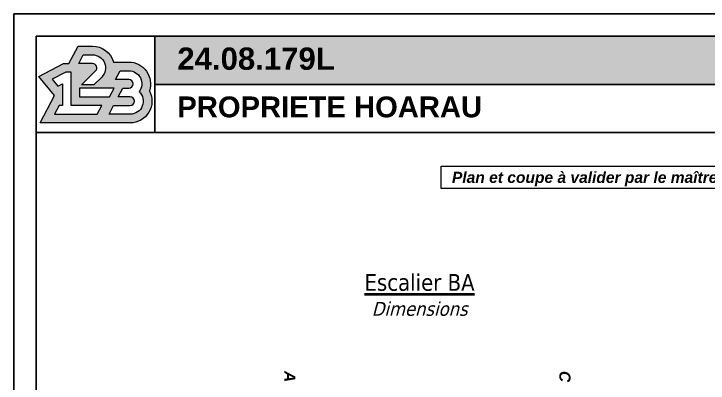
# Model space of a CAD drawing. Header units: millimetres. Extents: x 1206 to 5166, y 1455 to 2049.
# Drawn here: x 1206.3 to 1580.2, y 1850.1 to 2049.1 of the extents above; entities that cross this region are included whole.
import ezdxf

# ---------------------------------------------------------------- set-up
doc = ezdxf.new("R2010")
doc.units = ezdxf.units.MM
doc.layers.add('ABAK_A-ANNOT', color=7, linetype='Continuous')
for name, color, linetype, lineweight in [('ABAK_A-CARTOUCHE', 7, 'Continuous', 20), ('ABAK_A-COTA', 7, 'Continuous', 18), ('ABAK_A-TITRES', 150, 'Continuous', 40), ('ABAK_Hachures', 252, 'Continuous', 15)]:
    doc.layers.add(name, color=color, linetype=linetype, lineweight=lineweight)
doc.styles.add('ABAK_ANNO_BA', font='tahoma.ttf', dxfattribs={"height": 0.3})
doc.styles.add('ABAK_TXT', font='tahoma.ttf')

# ---------------------------------------------------------------- blocks, each defined once
blk = doc.blocks.new('A$Ccc495f69')
at = {"true_color": 0xffcc00}
h = blk.add_hatch(color=40, dxfattribs=at)
h.dxf.hatch_style = 1
h.paths.add_polyline_path([(-0.18, 7.2, 0.337188), (-5.96, 11.6), (-9.94, 11.6), (-12.44, 6.84), (-13.92, 6.84), (-20.72, 3.21), (-16.47, -2.07), (-20.42, -9.6), (4.44, -9.6, 0.56769), (9.72, -0.75, 0.514981), (4.04, 7.2)])
h.paths.add_polyline_path([(-3.42, 3.05), (-5.58, 0.9), (-8.99, 0.9), (-5.11, 4.75, 0.669448), (-5.96, 6.8), (-9.75, 6.8), (-8.49, 9.2), (-5.96, 9.2, -0.669448)], flags=16)
h.paths.add_polyline_path([(1.67, 4.8), (4.04, 4.8, -0.620692), (6.91, -0.98, -0.678658), (4.44, -7.2), (-1.38, -7.2), (-0.12, -4.8), (4.44, -4.8, 1), (4.44, -2.4), (1.14, -2.4), (2.4, 0), (4.04, 0, 1), (4.04, 2.4), (0.41, 2.4)], flags=16)
h.paths.add_polyline_path([(0, 0), (-1.26, -2.4), (-9.58, -2.4), (-9.58, 0)], flags=16)
h.paths.add_polyline_path([(-3.4, -4.8), (-4.65, -7.2), (-16.45, -7.2), (-15.19, -4.8), (-14.25, -4.8), (-14.25, 1.22), (-15.5, 0.55), (-17.04, 2.46), (-13.32, 4.44), (-11.85, 4.44), (-11.85, -4.8)], flags=16)
at = {"color": 40, "true_color": 0xffcc00}
for points in [[(4.44, -9.6), (-20.42, -9.6), (-16.47, -2.07), (-20.72, 3.21), (-13.92, 6.84), (-12.44, 6.84), (-9.94, 11.6), (-5.96, 11.6, -0.337188), (-0.18, 7.2), (4.04, 7.2, -0.514981), (9.72, -0.75, -0.56769), (4.44, -9.6, 1)], [(4.04, 2.4), (0.41, 2.4), (1.67, 4.8), (4.04, 4.8, -0.620692), (6.91, -0.98, -0.678658), (4.44, -7.2), (-1.38, -7.2), (-0.12, -4.8), (4.44, -4.8, 1), (4.44, -2.4), (1.14, -2.4), (2.4, 0), (4.04, 0, 1), (4.04, 2.4, -1)]]:
    blk.add_lwpolyline(points, format="xyb", dxfattribs=at)
blk.add_lwpolyline([(-9.75, 6.8), (-8.49, 9.2), (-5.96, 9.2, -0.669448), (-3.42, 3.05), (-5.58, 0.9), (-8.99, 0.9), (-5.11, 4.75, 0.669448), (-5.96, 6.8)], format="xyb", close=True, dxfattribs=at)
blk.add_lwpolyline([(-17.04, 2.46), (-15.5, 0.55), (-14.25, 1.22), (-14.25, -4.8), (-15.19, -4.8), (-16.45, -7.2), (-4.65, -7.2), (-3.4, -4.8), (-11.85, -4.8), (-11.85, 4.44), (-13.32, 4.44)], close=True, dxfattribs=at)
blk.add_lwpolyline([(-9.58, 0), (-9.58, -2.4), (-1.26, -2.4), (0, 0), (-9.58, 0)], dxfattribs=at)
blk = doc.blocks.new('*U84')
at = {"layer": 'ABAK_A-ANNOT', "true_color": 0xffcc00, "transparency": 33554687}
h = blk.add_hatch(color=40, dxfattribs=at)
h.dxf.hatch_style = 1
h.paths.add_polyline_path([(76, -12), (76, -38), (828, -38), (828, -12)])
at = {"layer": 'ABAK_A-ANNOT'}
for p, q in [((828, -12), (12, -12)), ((12, -12), (12, -581.97)), ((76, -12), (76, -64)), ((828, -38), (76, -38)), ((76, -64), (12, -64)), ((828, -64), (76, -64))]:
    blk.add_line(p, q, dxfattribs=at)
blk.add_lwpolyline([(840, 0), (0, 0), (0, -593.97), (840, -593.97)], close=True, dxfattribs=at)
at = {"layer": 'ABAK_A-COTA', "xscale": 1.952830188679271, "yscale": 1.952830188679271, "zscale": 1.952830188679271}
blk.add_blockref('A$Ccc495f69', (53.98, -40.03), dxfattribs=at)
at = {"layer": 'ABAK_A-CARTOUCHE', "width": 302.4189, "attachment_point": 5, "style": 'ABAK_ANNO_BA'}
for s, insert, char_height in [('\\pxql;{\\fArial|b1|i0|c0|p34;24.08.179L}', (239.25, -24.23), 12), ('\\pxql;{\\fArial|b1|i0|c0|p34;PROPRIETE HOARAU}', (239.25, -50.23), 11.25)]:
    blk.add_mtext(s, dxfattribs=dict(at, insert=insert, char_height=char_height))

msp = doc.modelspace()

# ---------------------------------------------------------------- block references
at = {"layer": 'ABAK_Hachures'}
msp.add_blockref('*U84', (1206.27, 2049.14), dxfattribs=at)

# ---------------------------------------------------------------- texts
at = {"layer": 'ABAK_A-CARTOUCHE', "color": 1, "insert": (1591.41, 1960.11), "char_height": 6, "width": 303.8155, "attachment_point": 5, "style": 'ABAK_ANNO_BA', "bg_fill": 16, "box_fill_scale": 1.5, "bg_fill_color": 256, "bg_fill_transparency": 0}
msp.add_mtext("\\pxqc;{\\fArial|b1|i1|c0|p34;Plan et coupe à valider par le maître d'oeuvre avant réalisation de l'escalier}", dxfattribs=at)
at = {"layer": 'ABAK_A-CARTOUCHE', "char_height": 6, "width": 6, "rotation": 270, "style": 'ABAK_ANNO_BA'}
for s, insert, attachment_point in [('\\pxqr;{\\fArial|b1|i1|c0|p34;A}', (1351.89, 1856.61), 7), ('\\pxqr;{\\fArial|b1|i1|c0|p34;C}', (1506.08, 1856.61), 1)]:
    msp.add_mtext(s, dxfattribs=dict(at, insert=insert, attachment_point=attachment_point))
at = {"layer": 'ABAK_A-TITRES', "insert": (1424.78, 1897.55), "char_height": 9, "attachment_point": 5, "style": 'ABAK_TXT'}
msp.add_mtext_dynamic_manual_height_columns('{\\LEscalier BA \\fTahoma|b0|i1|c0|p34;\\H0.83333x;\\lDimensions}', width=76.5312, gutter_width=2.5, heights=[0], dxfattribs=at)

doc.saveas('drawing.dxf')
